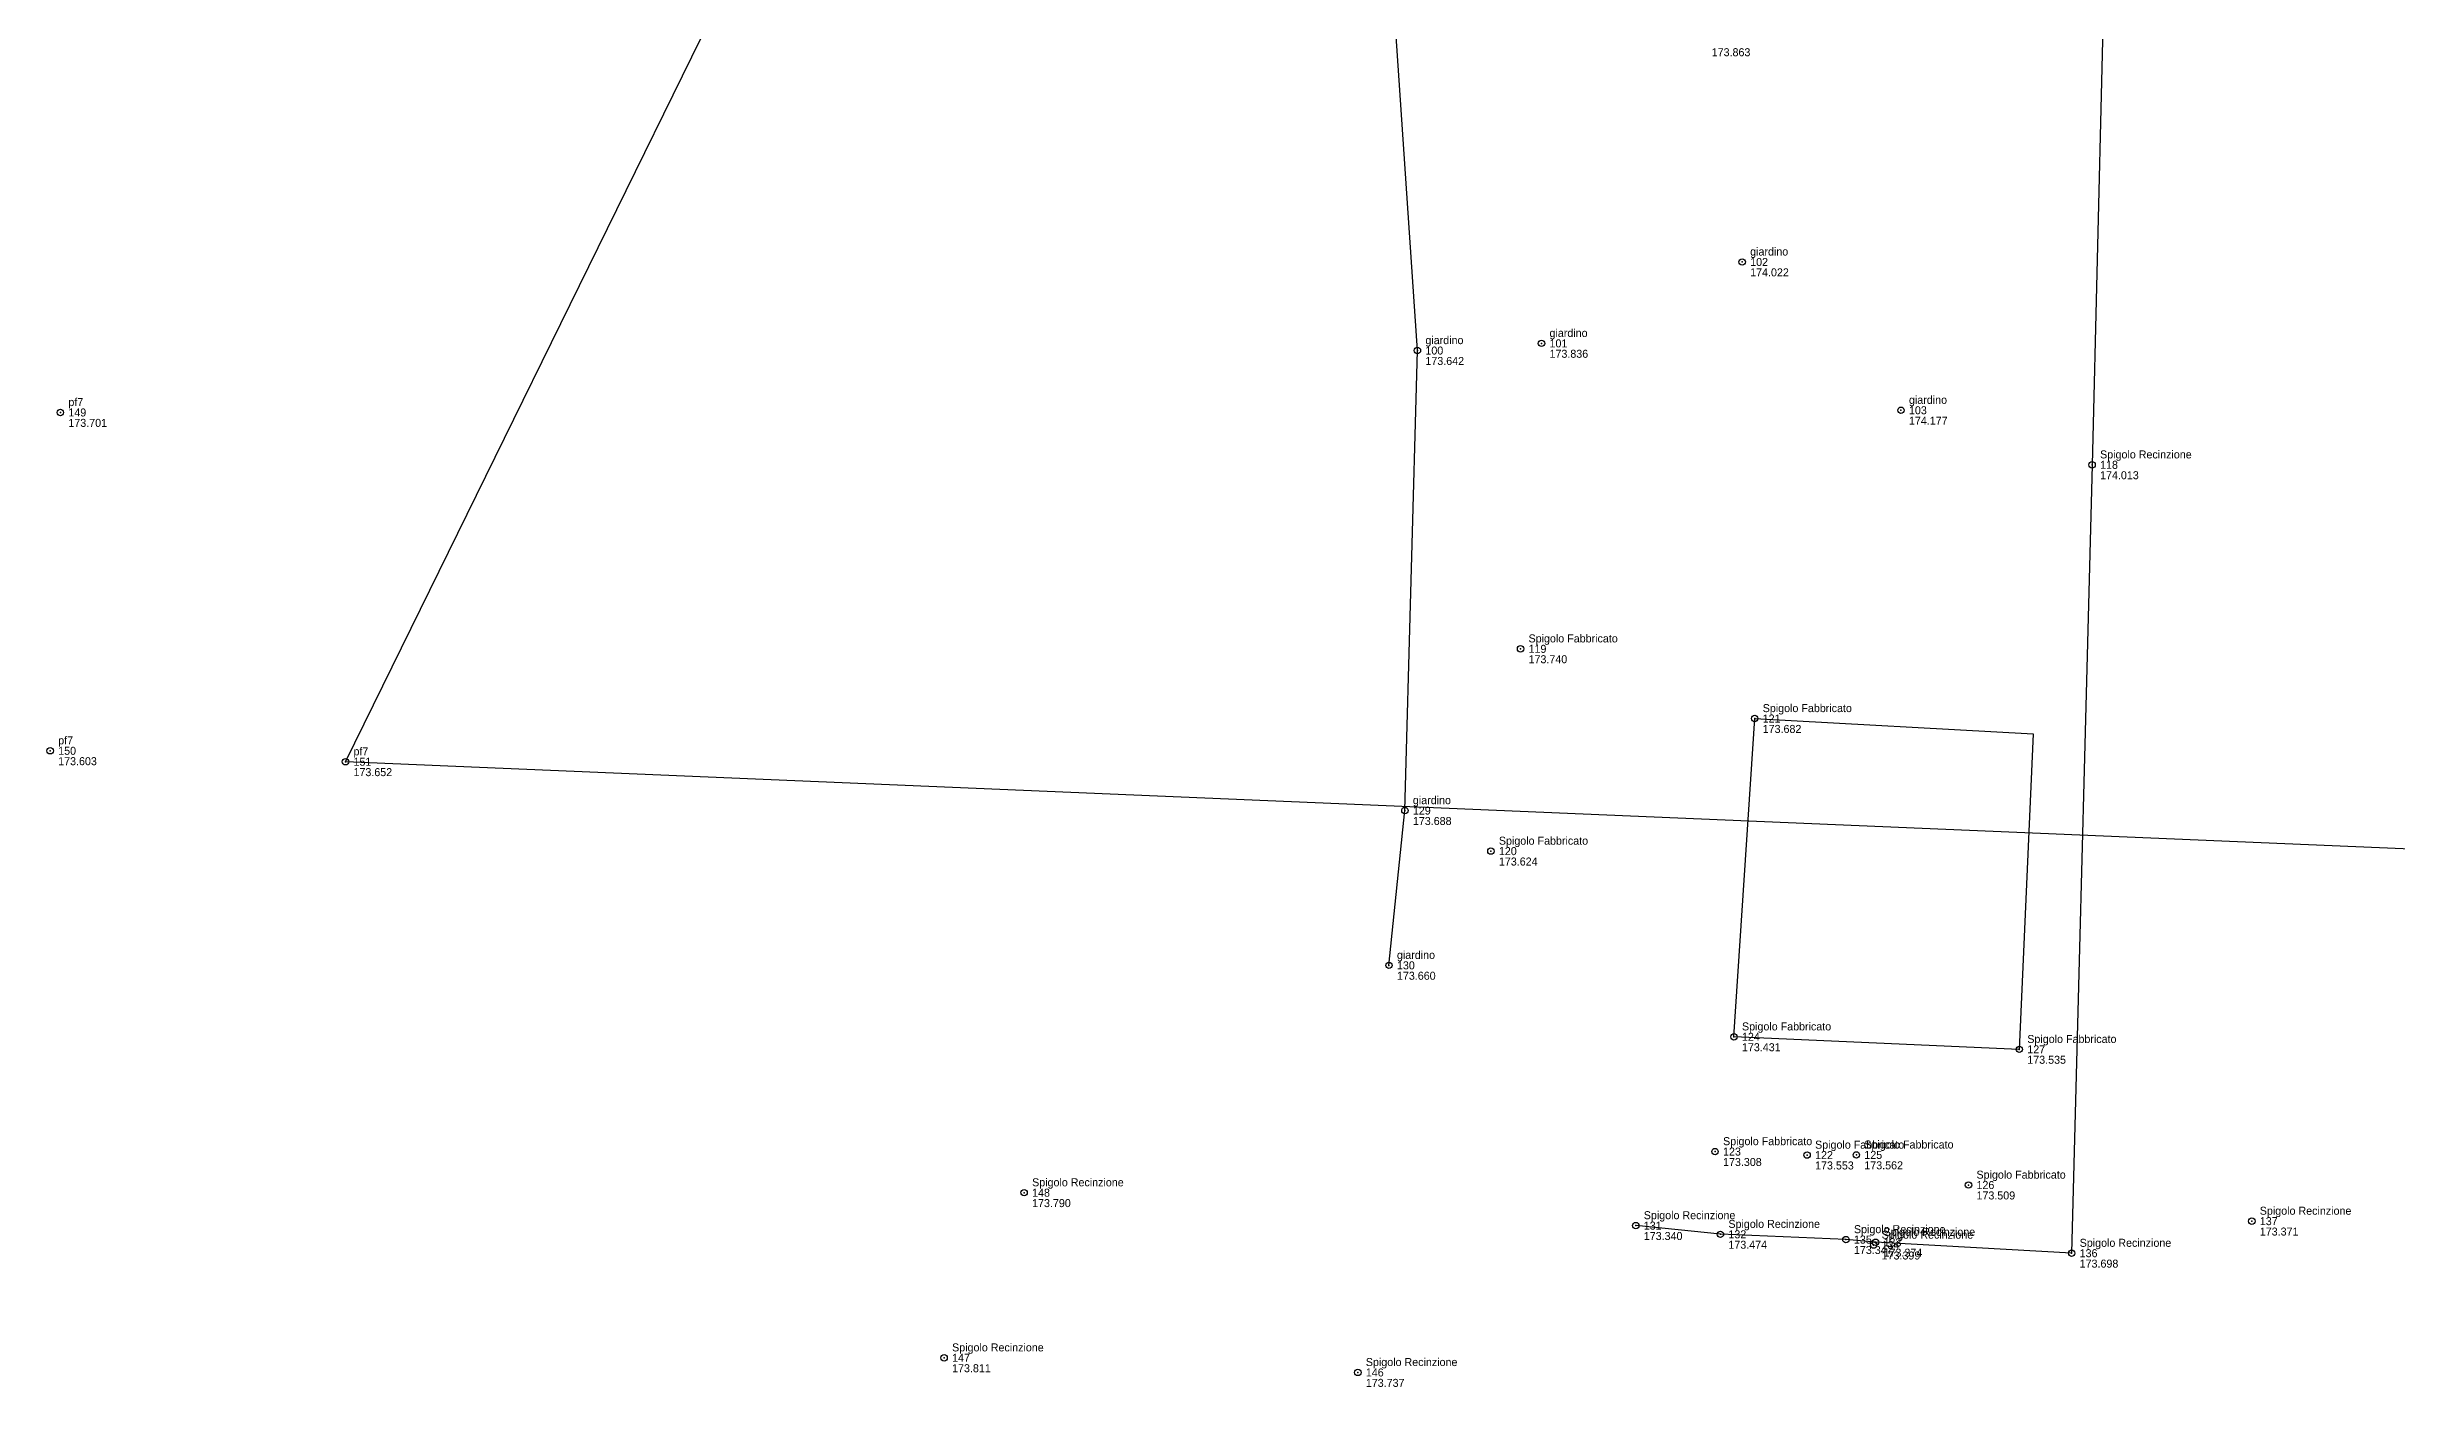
# Model space of a CAD drawing. Header units: millimetres. Extents: x -52 to 299, y -13 to 378.
# Drawn here: x -51.5 to 36.6, y -6.8 to 43.5 of the extents above; entities that cross this region are included whole.
import ezdxf

# ---------------------------------------------------------------- set-up
doc = ezdxf.new("R2010")
doc.units = ezdxf.units.MM
for name, color, linetype, lineweight in [('PT_GPS_CENT', 5, 'Continuous', 0), ('PT_GPS_CODE', 5, 'Continuous', 0), ('PT_GPS_NOME', 5, 'Continuous', 0), ('PT_GPS_QUOT', 5, 'Continuous', 0), ('PT_GPS_SIMB', 5, 'Continuous', 0)]:
    doc.layers.add(name, color=color, linetype=linetype, lineweight=lineweight)

msp = doc.modelspace()

# ---------------------------------------------------------------- linework, layer by layer
at = {"lineweight": -2}
for points in [[(-40.352, 16.669), (132.999, 369.363), (297.237, 2.403)], [(22.411, 5.889), (11.712, 6.359), (12.489, 18.288), (22.931, 17.713)]]:
    msp.add_lwpolyline(points, close=True, dxfattribs=at)
msp.add_lwpolyline([(-1.225, 9.038), (-0.628, 14.838), (-0.159, 32.079), (-1.565, 52.896), (-1.849, 62.043), (0.121, 76.872), (4.117, 90.515), (13.228, 89.04), (26.657, 87.189), (26.306, 75.382), (25.893, 58.595), (25.14, 27.796), (24.374, -1.751), (17.022, -1.341), (15.91, -1.24), (11.203, -1.043), (8.03, -0.716)], dxfattribs=at)
at = {"layer": 'PT_GPS_CENT', "linetype": 'Continuous', "lineweight": -3}
for p in [(12.019, 35.399), (-0.159, 32.079), (4.495, 32.348), (-51.043, 29.758), (17.974, 29.841), (25.14, 27.796), (3.709, 20.9), (12.489, 18.288), (-51.425, 17.079), (-40.352, 16.669), (-0.628, 14.838), (2.597, 13.319), (-1.225, 9.038), (11.712, 6.359), (22.411, 5.889), (11.002, 2.058), (14.453, 1.928), (16.3, 1.933), (-14.906, 0.517), (20.505, 0.804), (8.03, -0.716), (31.129, -0.549), (11.203, -1.043), (15.91, -1.24), (16.949, -1.446), (17.022, -1.341), (24.374, -1.751), (-17.906, -5.671), (-2.392, -6.22)]:
    msp.add_point(p, dxfattribs=at)
at = {"layer": 'PT_GPS_SIMB', "linetype": 'Continuous', "lineweight": -3}
for centre in [(12.019, 35.399), (-0.159, 32.079), (4.495, 32.348), (17.974, 29.841), (-51.043, 29.758), (25.14, 27.796), (3.709, 20.9), (12.489, 18.288), (-51.425, 17.079), (-40.352, 16.669), (-0.628, 14.838), (2.597, 13.319), (-1.225, 9.038), (11.712, 6.359), (22.411, 5.889), (11.002, 2.058), (14.453, 1.928), (16.3, 1.933), (20.505, 0.804), (-14.906, 0.517), (8.03, -0.716), (31.129, -0.549), (11.203, -1.043), (15.91, -1.24), (16.949, -1.446), (17.022, -1.341), (24.374, -1.751), (-17.906, -5.671), (-2.392, -6.22)]:
    msp.add_circle(centre, 0.12, dxfattribs=at)

# ---------------------------------------------------------------- texts
at = {"layer": 'PT_GPS_CODE', "linetype": 'Continuous', "lineweight": -3}
for s, p in [('giardino', (12.319, 35.639)), ('giardino', (0.141, 32.319)), ('giardino', (4.795, 32.588)), ('pf7', (-50.743, 29.998)), ('giardino', (18.274, 30.081)), ('Spigolo Recinzione', (25.44, 28.036)), ('Spigolo Fabbricato', (4.009, 21.14)), ('Spigolo Fabbricato', (12.789, 18.528)), ('pf7', (-51.125, 17.319)), ('pf7', (-40.052, 16.909)), ('giardino', (-0.328, 15.078)), ('Spigolo Fabbricato', (2.897, 13.559)), ('giardino', (-0.925, 9.278)), ('Spigolo Fabbricato', (12.012, 6.599)), ('Spigolo Fabbricato', (22.711, 6.129)), ('Spigolo Fabbricato', (11.302, 2.298)), ('Spigolo Fabbricato', (14.753, 2.168)), ('Spigolo Fabbricato', (16.6, 2.173)), ('Spigolo Recinzione', (-14.606, 0.757)), ('Spigolo Fabbricato', (20.805, 1.044)), ('Spigolo Recinzione', (31.429, -0.309)), ('Spigolo Recinzione', (8.33, -0.476)), ('Spigolo Recinzione', (11.503, -0.803)), ('Spigolo Recinzione', (16.21, -1)), ('Spigolo Recinzione', (17.322, -1.101)), ('Spigolo Recinzione', (17.249, -1.206)), ('Spigolo Recinzione', (24.674, -1.511)), ('Spigolo Recinzione', (-17.606, -5.431)), ('Spigolo Recinzione', (-2.092, -5.98))]:
    msp.add_text(s, height=0.3, dxfattribs=at).set_placement(p)
at = {"layer": 'PT_GPS_NOME', "linetype": 'Continuous', "lineweight": -3}
for s, p in [('102', (12.319, 35.249)), ('100', (0.141, 31.929)), ('101', (4.795, 32.198)), ('103', (18.274, 29.691)), ('149', (-50.743, 29.608)), ('118', (25.44, 27.646)), ('119', (4.009, 20.75)), ('121', (12.789, 18.138)), ('150', (-51.125, 16.929)), ('151', (-40.052, 16.519)), ('129', (-0.328, 14.688)), ('120', (2.897, 13.169)), ('130', (-0.925, 8.888)), ('124', (12.012, 6.209)), ('127', (22.711, 5.739)), ('123', (11.302, 1.908)), ('122', (14.753, 1.778)), ('125', (16.6, 1.783)), ('126', (20.805, 0.654)), ('148', (-14.606, 0.367)), ('131', (8.33, -0.866)), ('137', (31.429, -0.699)), ('132', (11.503, -1.193)), ('135', (16.21, -1.39)), ('134', (17.249, -1.596)), ('133', (17.322, -1.491)), ('136', (24.674, -1.901)), ('147', (-17.606, -5.821)), ('146', (-2.092, -6.37))]:
    msp.add_text(s, height=0.3, dxfattribs=at).set_placement(p)
at = {"layer": 'PT_GPS_QUOT', "linetype": 'Continuous', "lineweight": -3}
for s, p in [('173.863', (10.877, 43.109)), ('174.022', (12.319, 34.859)), ('173.642', (0.141, 31.539)), ('173.836', (4.795, 31.808)), ('173.701', (-50.743, 29.218)), ('174.177', (18.274, 29.301)), ('174.013', (25.44, 27.256)), ('173.740', (4.009, 20.36)), ('173.682', (12.789, 17.748)), ('173.603', (-51.125, 16.539)), ('173.652', (-40.052, 16.129)), ('173.688', (-0.328, 14.298)), ('173.624', (2.897, 12.779)), ('173.660', (-0.925, 8.498)), ('173.431', (12.012, 5.819)), ('173.535', (22.711, 5.349)), ('173.308', (11.302, 1.518)), ('173.553', (14.753, 1.388)), ('173.562', (16.6, 1.393)), ('173.790', (-14.606, -0.023)), ('173.509', (20.805, 0.264)), ('173.371', (31.429, -1.089)), ('173.340', (8.33, -1.256)), ('173.474', (11.503, -1.583)), ('173.347', (16.21, -1.78)), ('173.399', (17.249, -1.986)), ('173.374', (17.322, -1.881)), ('173.698', (24.674, -2.291)), ('173.811', (-17.606, -6.211)), ('173.737', (-2.092, -6.76))]:
    msp.add_text(s, height=0.3, dxfattribs=at).set_placement(p)

doc.saveas('drawing.dxf')
